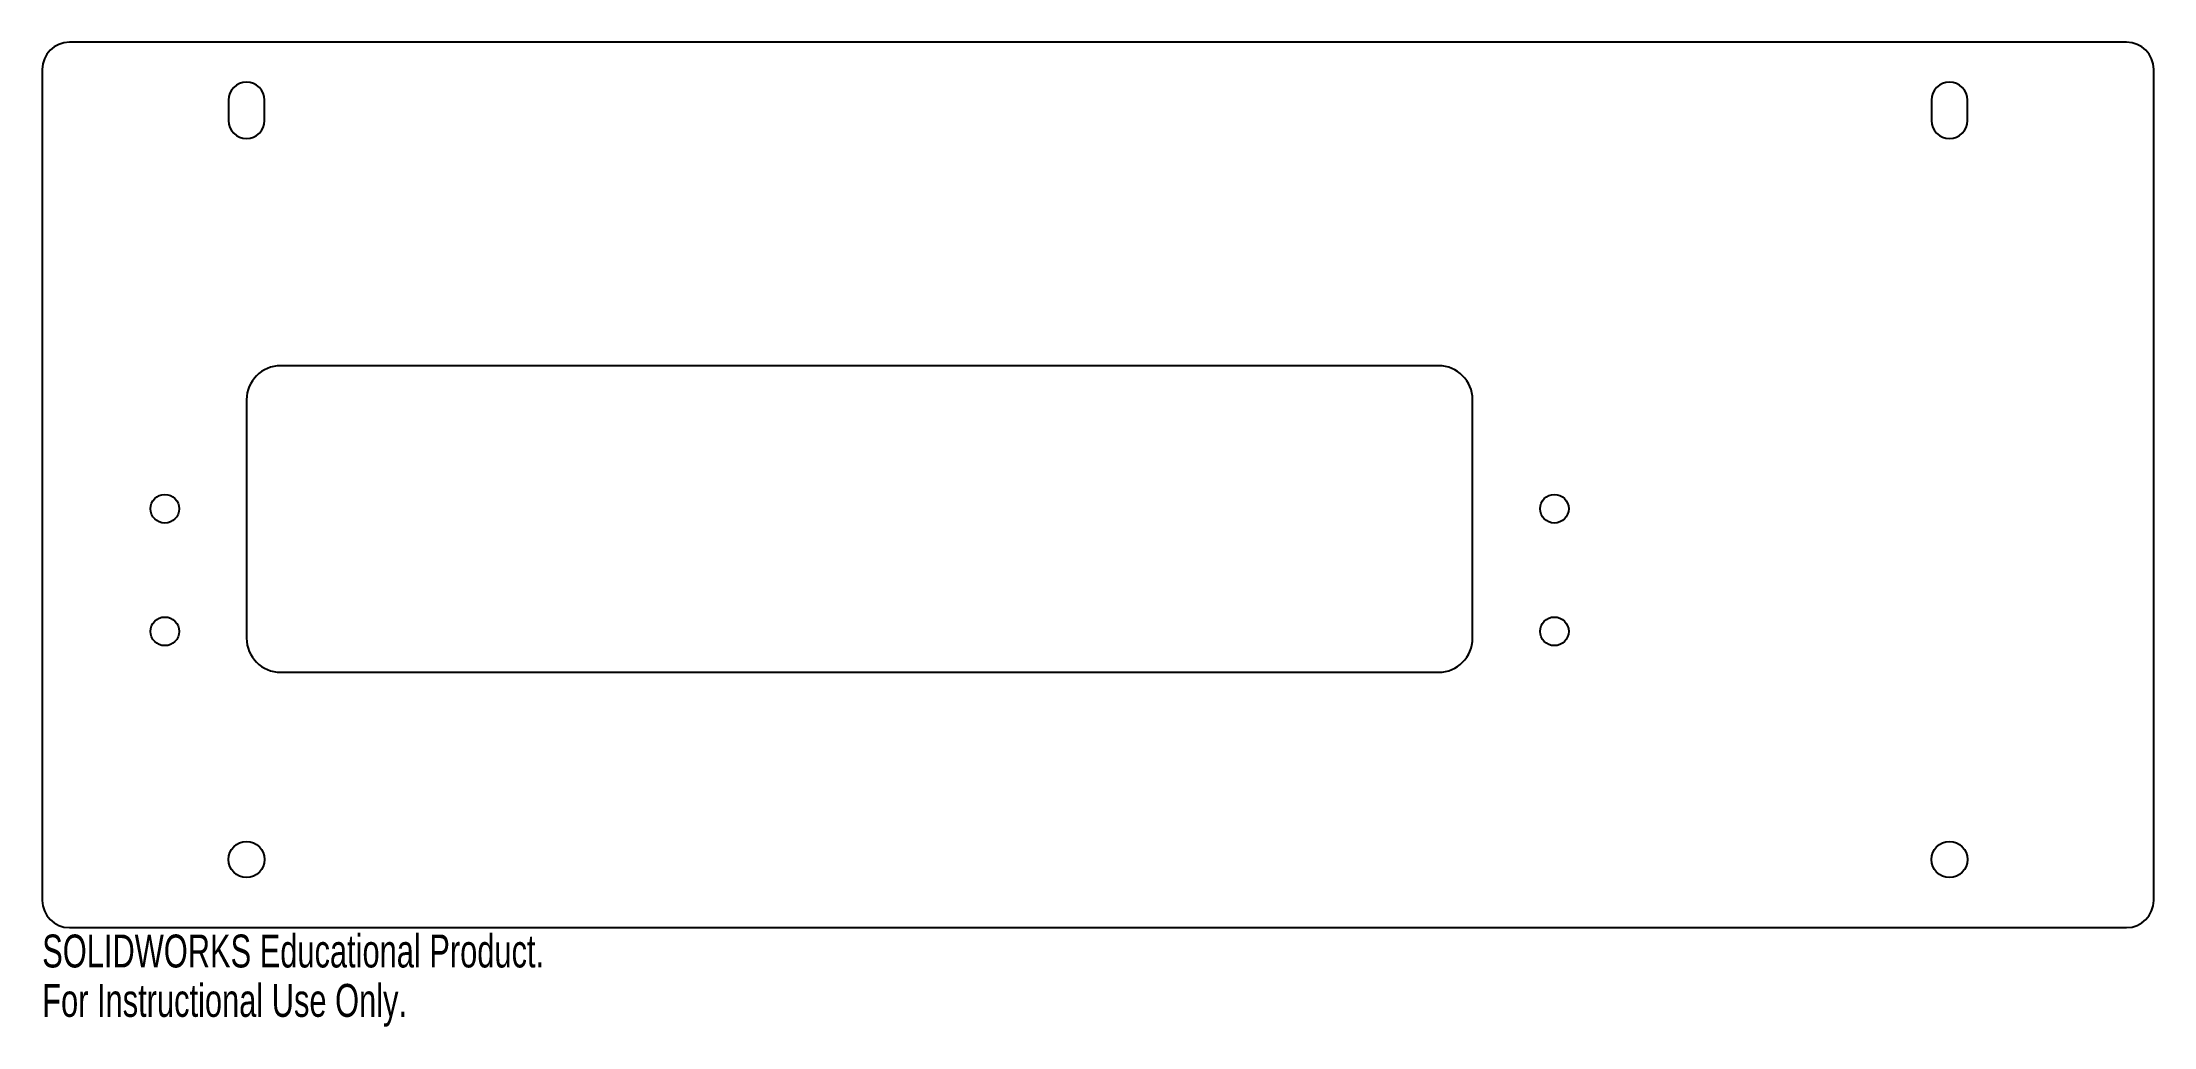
# Model space of a CAD drawing. Header units: millimetres. Extents: x -155 to 155, y -80 to 65.
import ezdxf

# ---------------------------------------------------------------- set-up
doc = ezdxf.new("R2010")
doc.units = ezdxf.units.MM
doc.styles.add('SLDTEXTSTYLE0', font='TXT', dxfattribs={"width": 0.7})

msp = doc.modelspace()

# ---------------------------------------------------------------- linework, layer by layer
at = {"color": 7, "linetype": 'Continuous', "lineweight": 25}
for p, q in [((151, 65), (-151, 65)), ((-155, 61), (-155, -61)), ((155, -61), (155, 61)), ((-127.65, 56.5), (-127.65, 53.5)), ((-122.35, 53.5), (-122.35, 56.5)), ((122.35, 56.5), (122.35, 53.5)), ((127.65, 53.5), (127.65, 56.5)), ((50, 17.5), (-120, 17.5)), ((-125, 12.5), (-125, -22.5)), ((55, -22.5), (55, 12.5)), ((-120, -27.5), (50, -27.5)), ((-151, -65), (151, -65))]:
    msp.add_line(p, q, dxfattribs=at)
for centre, radius in [((-137, -3.5), 2.1), ((67, -3.5), 2.1), ((-137, -21.5), 2.1), ((67, -21.5), 2.1), ((-125, -55), 2.65), ((125, -55), 2.65)]:
    msp.add_circle(centre, radius, dxfattribs=at)
for centre, radius, start, end in [((-151, 61), 4, 90, 180), ((151, 61), 4, 0, 90), ((-125, 56.5), 2.65, 0, 180), ((125, 56.5), 2.65, 0, 180), ((-125, 53.5), 2.65, 180, 0), ((125, 53.5), 2.65, 180, 0), ((-120, 12.5), 5, 90, 180), ((50, 12.5), 5, 0, 90), ((-120, -22.5), 5, 180, 270), ((50, -22.5), 5, 270, 0), ((-151, -61), 4, 180, 270), ((151, -61), 4, 270, 0)]:
    msp.add_arc(centre, radius, start, end, dxfattribs=at)

# ---------------------------------------------------------------- texts
at = {"color": 7, "linetype": 'Continuous', "char_height": 4.8336, "attachment_point": 1, "style": 'SLDTEXTSTYLE0'}
for s, insert in [('SOLIDWORKS Educational Product.', (-155, -66.02)), ('For Instructional Use Only.', (-155, -73.27))]:
    msp.add_mtext(s, dxfattribs=dict(at, insert=insert))

doc.saveas('drawing.dxf')
